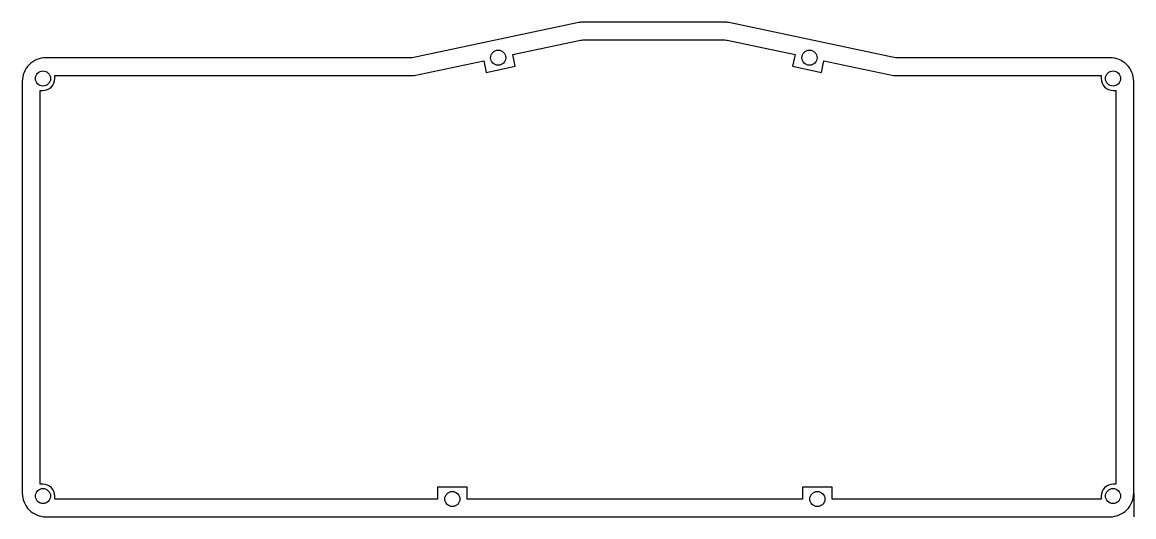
# Model space of a CAD drawing. Header units: millimetres. Extents: x -1165 to -790, y -275 to -108.
import ezdxf

# ---------------------------------------------------------------- set-up
doc = ezdxf.new("R2010")
doc.units = ezdxf.units.MM
doc.layers.get('0').update_dxf_attribs({"linetype": 'CONTINUOUS'})

msp = doc.modelspace()

# ---------------------------------------------------------------- linework, layer by layer
msp.add_line((-790, -267), (-790, -275))
for points in [[(-1157, -275), (-798, -275, 0.414214), (-790, -267), (-790, -128, 0.414214), (-798, -120), (-870.41, -120), (-926.09, -108.17, 0.052408), (-927.75, -107.99), (-976.07, -107.99, 0.052408), (-977.74, -108.17), (-1033.41, -120), (-1157, -120, 0.414214), (-1165, -128), (-1165, -267, 0.414214)], [(-801, -269), (-891.74, -269), (-891.74, -265), (-901.74, -265), (-901.74, -269), (-1014.89, -269), (-1014.89, -265), (-1024.89, -265), (-1024.89, -269), (-1154, -269), (-1154, -268, 0.414214), (-1158, -264), (-1159, -264), (-1159, -131), (-1158, -131, 0.414214), (-1154, -127), (-1154, -126), (-1032.78, -126), (-1009.32, -121.01), (-1008.49, -124.93), (-998.71, -122.85), (-999.54, -118.93), (-976.69, -114.08, -0.052408), (-975.86, -113.99), (-927.96, -113.99, -0.052408), (-927.13, -114.08), (-904.29, -118.93), (-905.12, -122.85), (-895.34, -124.93), (-894.51, -121.01), (-871.04, -126), (-801, -126), (-801, -127, 0.414214), (-797, -131), (-796, -131), (-796, -264), (-797, -264, 0.414214), (-801, -268)]]:
    msp.add_lwpolyline(points, format="xyb", close=True)
for centre in [(-1004.43, -119.97), (-899.4, -119.97), (-1158, -127), (-797, -127), (-1158, -268), (-797, -268), (-1019.89, -269), (-896.74, -269)]:
    msp.add_circle(centre, 2.55)

doc.saveas('drawing.dxf')
